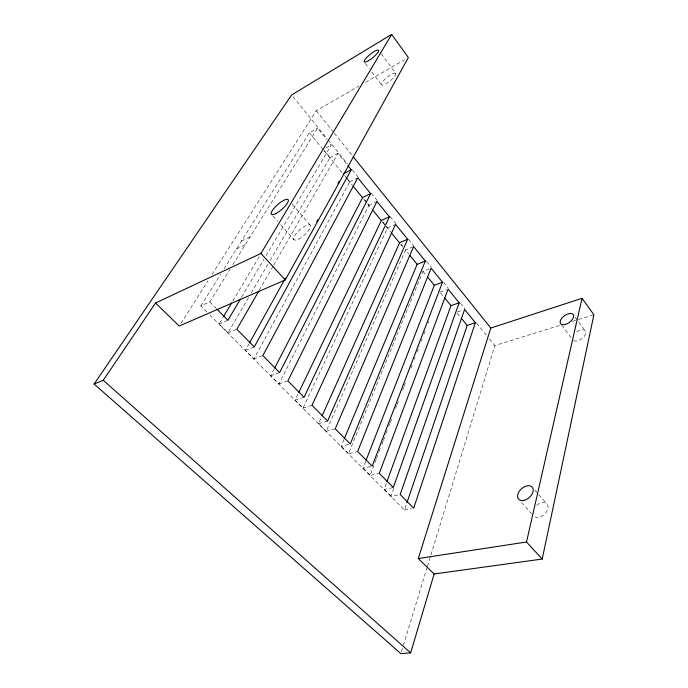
<?xml version="1.0" encoding="UTF-8"?>
<svg xmlns="http://www.w3.org/2000/svg" width="688" height="688" viewBox="0 0 688 688"><rect width="100%" height="100%" fill="white"/><g stroke="black" fill="none" stroke-linecap="round" stroke-linejoin="round"><path stroke-width="0.52" stroke-dasharray="3.44 2.58" d="M401.457 651.545L403.022 646.41M403.331 645.387L427.136 567.351M427.454 566.327L494.801 345.582L560.187 325.235M209.866 314.984L404.467 509.98L406.539 503.891M393.82 488.325L390.939 496.418L400.175 494.483M386.252 483.492L384.059 489.521L393.287 487.525M376.164 459.464L370.058 475.494L379.286 473.353M376.542 458.466L378.839 452.446M379.217 451.448L380.361 448.438M381.892 444.431L383.035 441.429M383.422 440.423L385.71 434.412M386.088 433.414L387.232 430.404M388.763 426.397L389.907 423.395M390.294 422.389L391.816 418.381M395.634 408.362L396.778 405.361M397.165 404.355L398.687 400.347M402.506 390.328L403.658 387.327M404.037 386.321L405.567 382.313M410.908 368.286L412.439 364.279M414.348 359.274L415.105 357.27M417.014 352.256L419.31 346.245M421.219 341.239L421.985 339.236M423.894 334.222L425.038 331.22M428.091 323.205L428.856 321.201M365.663 461.356L362.929 468.356L372.156 466.146M429.286 268.888L422.922 271.382L348.438 453.831L357.648 451.474M343.957 439.512L341.059 446.443L350.269 444.009M405.61 249.916L326.258 431.333L318.613 423.67L321.674 416.816M297.895 394.319L295.118 400.115L303.038 408.061L387.568 227.883L386.346 226.386M274.177 369.009L270.737 375.682L278.958 383.93L368.974 205.179L363.918 198.995M249.065 343.742L245.427 350.312L253.967 358.878L349.805 181.752L344.585 175.38M259.299 290.19L273.213 265.998M273.755 265.061L337.971 153.39L347.259 164.836M248.514 297.62L228.012 332.863L219.128 323.962L222.964 317.529M251.215 292.985L267.95 264.235M270.109 260.528L330.016 157.586L323.953 150.19M241.522 297.225L263.814 259.419M265.989 255.73L331.238 145.082L329.277 142.674M232.836 300.991L260.245 255.042M206.847 311.956L200.81 305.911L209.771 301.92L230.041 269.24M232.862 264.699L317.529 128.2L326.671 139.458M200.81 305.911L220.65 274.28M224.047 268.853L309.402 132.758L317.529 128.2M180.935 323.326L207.991 280.799M212.024 274.469L316.231 110.716L359.041 86.009M365.552 82.25L404.639 59.693M325.931 147.937L331.238 145.082M329.827 157.69L337.971 153.39M349.607 181.847L356.891 178.235M241.471 241.075L250.165 236.81M236.517 248.979L245.246 244.73M368.785 205.265L376.955 201.438M387.378 227.969L394.671 224.752M218.922 324.048L227.926 320.273M413.6 246.596L405.413 250.002L408.672 253.975M227.797 332.949L236.827 329.277M245.212 350.398L254.276 346.933M253.752 358.955L262.842 355.584M439.924 292.142L446.288 289.794M270.522 375.76L279.638 372.578M457.348 311.991L462.792 310.099M278.743 383.999L287.876 380.911M294.894 400.184L304.053 397.268M572.442 321.416L577.55 319.825M578.574 319.507L593.899 314.743M302.823 408.13L311.991 405.301M318.398 423.731L327.583 421.065M326.043 431.393L335.237 428.805M404.467 509.98L411.656 508.57M341.274 446.383L348.653 453.779M363.152 468.304L370.273 475.442M384.274 489.478L391.154 496.375M209.771 301.92L216.307 308.525M521.573 502.498L531.575 513.678M272.904 215.998L277.823 221.536M280.644 224.701L294.008 239.734M534.808 490.123L546.788 503.831M292.151 204.293L310.202 225.053M382.666 221.889L385.727 225.638M400.984 244.266L402.299 245.883M309.402 132.758L323.093 149.468M324.435 151.111L342.418 173.075M345.041 176.274L347.001 178.665M347.655 179.456L352.316 185.158M363.72 199.09L366.885 202.951M367.521 203.725L371.408 208.473M382.468 221.975L385.538 225.724M386.149 226.472L390.732 232.071M400.786 244.343L404.097 248.385M422.922 271.382L426.276 275.475M440.578 292.933L443.829 296.906M457.116 313.135L459.799 316.411M292.968 96.621L327.393 139.088M328.064 139.922L347.646 164.062M352.368 169.893L358.439 177.392M371.271 193.208L377.342 200.698M390.173 216.522L396.245 224.013M408.397 239.003L413.798 245.668M426.62 261.483L431.35 267.314M443.493 282.304L448.223 288.126M460.375 303.116L465.097 308.946M476.578 323.102L486.7 335.589M489.4 338.917L494.801 345.582M316.231 110.716L333.689 132.449M334.368 133.283L352.497 155.849M365.405 63.425L369.232 68.525M371.787 71.93L381.367 84.701M561.778 325.226L571.418 338.075M381.238 53.759L395.815 73.556A9.15 2.331 -38.9 0 1 385.787 83.876A9.15 2.331 -38.9 0 1 384.188 79.997A9.15 2.331 -38.9 0 1 395.815 73.556M575.22 317.228L585.402 331.066M576.75 331.891A7.706 4.248 -35.2 0 1 585.196 330.799A7.706 4.248 -35.2 0 1 582.426 338.238A7.706 4.248 -35.2 0 1 573.508 340.577M536.631 505.241A8.961 5.977 -41.6 0 1 546.711 503.754A8.961 5.977 -41.6 0 1 545.395 513.317A8.961 5.977 -41.6 0 1 535.023 516.972M298.386 239.166A10.939 3.466 -41.3 0 0 310.641 225.862A10.939 3.466 -41.3 0 0 297.379 232.209A10.939 3.466 -41.3 0 0 298.386 239.166"/><path stroke-width="1.03" d="M542.204 559.052L593.899 314.743L582.039 298.3L490.811 328.047L418.278 558.544L434.145 573.973L542.204 559.052L526.509 542.006L582.039 298.3M94.101 384.042L103.252 380.283L155.548 303.021L179.207 326.035L285.288 279.939L408.354 57.543L391.661 34.4L291.617 94.961L94.101 384.042L400.829 653.6L410.659 652.869L434.145 573.973M475.356 322.706L413.703 508.174L400.175 494.483L464.606 309.471L475.356 322.706L467.195 325.441L406.883 502.885M459.163 302.754L393.287 487.525L379.286 473.353L448.103 289.123L459.163 302.754L450.993 305.653L386.983 481.488M442.496 282.209L372.156 466.146L357.648 451.474L431.109 268.174L442.496 282.209L434.317 285.288L366.05 460.358M425.33 261.053L350.269 444.009L335.237 428.805L413.6 246.596L425.33 261.053L417.143 264.321L344.37 438.523M407.649 239.261L327.583 421.065L311.991 405.301L395.557 224.365L407.649 239.261L399.461 242.735L391.403 232.888M322.113 415.836L399.659 242.649M389.425 216.797L304.053 397.268L287.876 380.911L376.955 201.438L389.425 216.797L381.247 220.478L372.715 210.072M298.824 392.384L381.436 220.392M370.634 193.638L279.638 372.578L262.842 355.584L357.777 177.796L370.634 193.638L362.456 197.542L352.987 185.984M274.667 368.054L362.653 197.447M347.93 165.653L351.241 169.747L254.276 346.933L236.827 329.277L258.765 291.119M249.589 342.805L285.503 278.012M316.729 221.674L317.77 219.799M338.075 183.171L339.115 181.297M240.43 299.065L227.926 320.273L217.03 309.265M223.514 316.609L231.736 302.823M155.548 303.021L260.924 253.468L391.661 34.4M343.278 173.78L351.241 169.747M418.278 558.544L526.509 542.006M103.252 380.283L410.659 652.869M260.924 253.468L285.288 279.939M409.979 255.575L417.143 264.321M427.618 277.109L434.317 285.288M444.482 297.706L450.993 305.653M461.141 318.054L467.195 325.441M353.168 156.692L490.811 328.047M368.467 60.69A9.288 2.116 -39.1 0 0 378.71 50.319A9.288 2.116 -39.1 0 0 367.1 57.095A9.288 2.116 -39.1 0 0 368.467 60.69M275.776 213.641A11.128 3.165 -41.3 0 0 288.375 200.26A11.128 3.165 -41.3 0 0 275.157 207.028A11.128 3.165 -41.3 0 0 275.776 213.641M523.706 500.443A9.082 5.865 -41.6 0 0 532.856 488.17A9.082 5.865 -41.6 0 0 519.603 490.802A9.082 5.865 -41.6 0 0 523.706 500.443M565.708 324.332A7.8 4.154 -35.5 0 0 573.302 314.631A7.8 4.154 -35.5 0 0 561.726 318.329A7.8 4.154 -35.5 0 0 565.708 324.332"/></g></svg>
